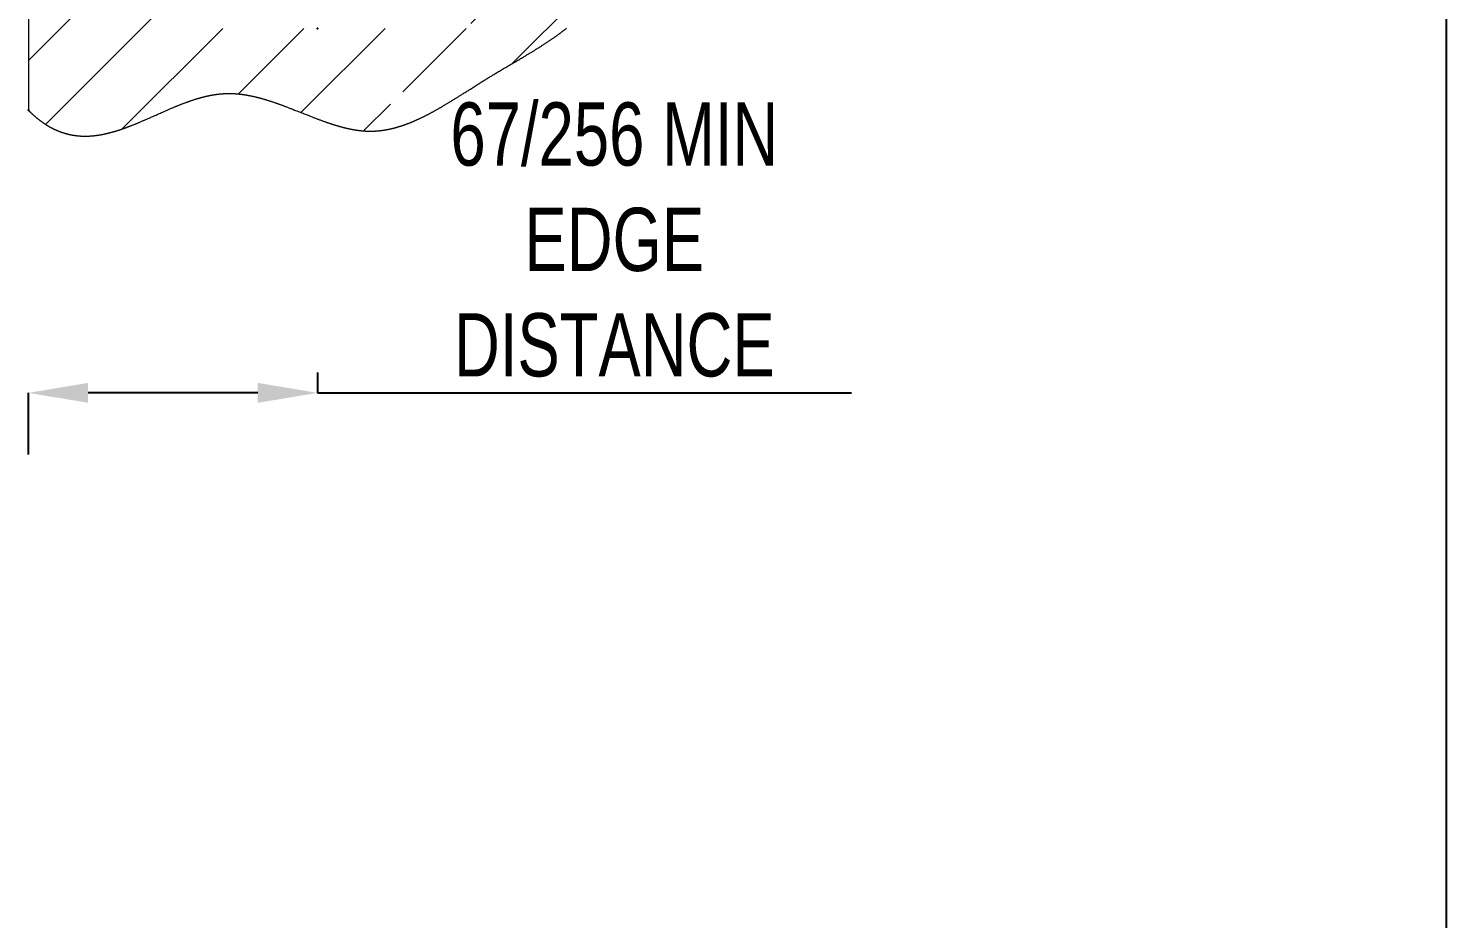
# Model space of a CAD drawing. Header units: inches. Extents: x 0.03 to 2.74, y 0.01 to 1.91.
# Drawn here: x 2.4789 to 2.7365, y 1.439 to 1.6007 of the extents above; entities that cross this region are included whole.
import ezdxf

# ---------------------------------------------------------------- set-up
doc = ezdxf.new("R2010")
doc.units = ezdxf.units.IN
doc.header["$MEASUREMENT"] = 0
doc.header["$PDSIZE"] = -1
doc.layers.add('SLD-0_0', color=7, linetype='Continuous')
doc.styles.add('SLDTEXTSTYLE0', font='TXT', dxfattribs={"width": 0.75})
doc.dimstyles.new('SLDDIMSTYLE12', dxfattribs={"dimtxt": 0.011483, "dimasz": 0.010833, "dimexe": 0, "dimexo": 0.0625, "dimgap": 0.002871, "dimtad": 1, "dimdec": 8, "dimlfac": 5, "dimrnd": 1e-09, "dimzin": 12, "dimdsep": 46, "dimlunit": 5, "dimtxsty": 'SLDTEXTSTYLE0', "dimsah": 1, "dimcen": 0.09, "dimadec": 0, "dimazin": 3, "dimtfac": 1, "dimtdec": 8, "dimtofl": 0, "dimtmove": 0, "dimatfit": 3, "dimfxl": 1, "dimfrac": 2, "dimtolj": 1, "dimtzin": 12, "dimarcsym": 0})

# ---------------------------------------------------------------- blocks, each defined once
blk = doc.blocks.new('SW_HATCH_0')
at = {"color": 0, "linetype": 'Continuous', "lineweight": 0}
for p, q in [((0.07155, 0.15797), (0.06954, 0.15998)), ((0.03922, 0.1461), (0.03344, 0.15189)), ((0.07155, 0.14324), (0.06576, 0.14903)), ((0.03922, 0.13137), (0.03344, 0.13716)), ((0.07155, 0.12851), (0.06576, 0.13429)), ((0.03922, 0.11664), (0.03344, 0.12243)), ((0.07155, 0.11378), (0.06576, 0.11956)), ((0.03922, 0.10191), (0.03344, 0.1077)), ((0.07155, 0.09904), (0.06576, 0.10483)), ((0.03922, 0.08718), (0.03344, 0.09297)), ((0.07155, 0.08431), (0.06576, 0.0901)), ((0.03922, 0.07245), (0.03344, 0.07823)), ((0.07155, 0.06958), (0.06576, 0.07537)), ((0.03922, 0.05772), (0.03344, 0.0635)), ((0.07155, 0.05485), (0.06576, 0.06064)), ((0.03922, 0.04298), (0.03344, 0.04877)), ((0.07155, 0.04012), (0.06576, 0.04591)), ((0.03922, 0.02825), (0.03344, 0.03404)), ((0.07155, 0.02539), (0.06576, 0.03117)), ((0.03922, 0.01352), (0.03344, 0.01931)), ((0.07155, 0.01066), (0.06576, 0.01644)), ((0, 0), (0.01255, 0.01255)), ((0.08038, 0.00672), (0.0862, 0.01255)), ((0.08038, -0.00801), (0.10093, 0.01255)), ((0.08038, -0.02274), (0.11567, 0.01255)), ((0, -0.01473), (0.02337, 0.00864)), ((0.08038, -0.03747), (0.12505, 0.0072)), ((0.03922, -0.00121), (0.03344, 0.00458)), ((0.07155, -0.00408), (0.06576, 0.00171)), ((0, -0.02946), (0.02461, -0.00486)), ((0.08038, -0.0522), (0.12925, -0.00333)), ((0.03922, -0.01594), (0.03344, -0.01015)), ((0.07155, -0.01881), (0.06576, -0.01302)), ((0, -0.04419), (0.02461, -0.01959)), ((0.03922, -0.03067), (0.03344, -0.02488)), ((0.07155, -0.03354), (0.06576, -0.02775)), ((0, -0.05893), (0.02461, -0.03432)), ((0.03922, -0.0454), (0.03344, -0.03962)), ((0.07155, -0.04827), (0.06576, -0.04248)), ((0.08782, -0.0595), (0.10492, -0.0424)), ((0.00314, -0.07051), (0.02461, -0.04905)), ((0.01705, -0.07134), (0.03532, -0.05307)), ((0.03814, -0.06498), (0.05005, -0.05307)), ((0.0495, -0.06835), (0.06478, -0.05307)), ((0.06801, -0.06457), (0.07951, -0.05307)), ((0.06089, -0.07169), (0.06574, -0.06684))]:
    blk.add_line(p, q, dxfattribs=at)
blk = doc.blocks.new('*D79')
at = {"color": 0, "linetype": 'ByBlock', "lineweight": -2}
for p, q in [((2.53138, 1.53821), (2.53138, 1.53452)), ((2.47888, 1.52333), (2.47888, 1.53452)), ((2.52054, 1.53452), (2.48972, 1.53452)), ((2.53138, 1.53452), (2.62839, 1.53452))]:
    blk.add_line(p, q, dxfattribs=at)
at = {"color": 0, "linetype": 'ByBlock'}
for points in [[(2.47888, 1.53452), (2.48972, 1.53633), (2.48972, 1.53272)], [(2.53138, 1.53452), (2.52054, 1.53633), (2.52054, 1.53272)]]:
    blk.add_solid(points, dxfattribs=at)
at = {"layer": 'DEFPOINTS', "color": 0, "linetype": 'ByBlock'}
for p in [(2.53138, 1.60071), (2.47888, 1.58583)]:
    blk.add_point(p, dxfattribs=at)
at = {"color": 0, "linetype": 'ByBlock', "insert": (2.5853, 1.56231), "char_height": 0.011483, "attachment_point": 5, "style": 'SLDTEXTSTYLE0'}
blk.add_mtext('67/256 MIN\\PEDGE \\PDISTANCE', dxfattribs=at)

msp = doc.modelspace()

# ---------------------------------------------------------------- linework, layer by layer
at = {"linetype": 'Continuous', "lineweight": 0, "flags": 128}
msp.add_lwpolyline([(2.47888228, 1.60959124), (2.47888228, 1.59485985), (2.47888228, 1.58584802), (2.47892646, 1.5858036), (2.47897064, 1.58575946), (2.47901481, 1.58571553), (2.479059, 1.58567187), (2.47910317, 1.58562844), (2.47914735, 1.58558524), (2.47919153, 1.58554229), (2.47923201, 1.58550311), (2.4792725, 1.58546417), (2.47931299, 1.58542543), (2.47935348, 1.58538685), (2.47939397, 1.58534853), (2.47943446, 1.58531039), (2.47947495, 1.58527243), (2.47951544, 1.58523469), (2.47955593, 1.58519714), (2.47959642, 1.58515982), (2.4796369, 1.58512266), (2.47967738, 1.5850857), (2.47971556, 1.58505106), (2.47975372, 1.58501657), (2.47979189, 1.58498228), (2.47983006, 1.58494815), (2.47986824, 1.5849142), (2.47990872, 1.58487842), (2.4799492, 1.5848428), (2.47998968, 1.58480736), (2.48003016, 1.58477213), (2.48007063, 1.58473713), (2.48011111, 1.5847023), (2.48014928, 1.58466961), (2.48018744, 1.58463713), (2.4802256, 1.58460481), (2.48026376, 1.58457267), (2.48030193, 1.5845407), (2.48034451, 1.5845052), (2.48038711, 1.58446995), (2.4804297, 1.5844349), (2.48047229, 1.58440004), (2.48051487, 1.58436541), (2.48055746, 1.58433101), (2.48060005, 1.58429679), (2.48064263, 1.58426281), (2.48068311, 1.58423069), (2.48072358, 1.58419877), (2.48076405, 1.58416704), (2.48080452, 1.58413551), (2.48084498, 1.58410415), (2.48088546, 1.58407301), (2.48093314, 1.58403651), (2.48098084, 1.58400028), (2.48102853, 1.5839643), (2.48107622, 1.58392861), (2.4811188, 1.58389693), (2.48116138, 1.5838655), (2.48120396, 1.58383426), (2.48124653, 1.58380319), (2.48128912, 1.58377237), (2.4813317, 1.58374174), (2.48137427, 1.58371128), (2.48141685, 1.58368107), (2.48145942, 1.58365103), (2.48150201, 1.5836212), (2.48154458, 1.5835916), (2.48158716, 1.58356217), (2.48162973, 1.58353296), (2.4816723, 1.58350397), (2.48171488, 1.58347513), (2.48175745, 1.58344653), (2.48180205, 1.58341675), (2.48184665, 1.58338722), (2.48189125, 1.58335789), (2.48193585, 1.58332878), (2.48198045, 1.58329991), (2.48202504, 1.58327124), (2.48206846, 1.58324352), (2.48211187, 1.58321602), (2.48215527, 1.58318874), (2.48219868, 1.58316165), (2.48224209, 1.58313476), (2.4822855, 1.58310807), (2.48232642, 1.58308311), (2.48236735, 1.5830583), (2.48240828, 1.58303369), (2.4824492, 1.58300927), (2.48249012, 1.582985), (2.4825358, 1.58295816), (2.48258147, 1.58293151), (2.48262715, 1.58290509), (2.48267282, 1.58287888), (2.48271849, 1.5828529), (2.48276417, 1.58282716), (2.48280985, 1.58280162), (2.48285552, 1.58277629), (2.48290119, 1.58275119), (2.48294686, 1.58272628), (2.48299253, 1.58270161), (2.48303821, 1.58267717), (2.48308387, 1.58265292), (2.48312955, 1.58262889), (2.48317522, 1.58260508), (2.48322088, 1.58258147), (2.48326873, 1.582557), (2.48331658, 1.58253273), (2.48336442, 1.5825087), (2.48341226, 1.58248492), (2.48346011, 1.58246135), (2.48350795, 1.58243801), (2.48355362, 1.58241598), (2.48359928, 1.58239413), (2.48364496, 1.5823725), (2.48369062, 1.58235108), (2.48373629, 1.58232984), (2.48378196, 1.58230885), (2.48382762, 1.58228802), (2.4838733, 1.58226744), (2.48392113, 1.58224607), (2.48396898, 1.58222495), (2.48401681, 1.58220403), (2.48406465, 1.58218337), (2.4841125, 1.58216291), (2.48416034, 1.58214267), (2.48420818, 1.58212268), (2.48425602, 1.58210288), (2.48430386, 1.5820833), (2.48435171, 1.58206396), (2.48439954, 1.58204485), (2.48444738, 1.58202593), (2.48449249, 1.58200828), (2.4845376, 1.58199088), (2.4845827, 1.58197362), (2.48462781, 1.58195658), (2.48467291, 1.58193974), (2.4847251, 1.58192048), (2.4847773, 1.58190148), (2.48482948, 1.58188273), (2.48488167, 1.58186423), (2.48493386, 1.581846), (2.48498605, 1.581828), (2.48503824, 1.58181028), (2.48508608, 1.58179425), (2.48513392, 1.58177843), (2.48518176, 1.58176284), (2.48522961, 1.58174741), (2.48527744, 1.58173223), (2.48532529, 1.58171725), (2.48537312, 1.58170248), (2.48542096, 1.58168791), (2.4854688, 1.58167357), (2.48551665, 1.58165941), (2.48556449, 1.58164546), (2.48561233, 1.58163172), (2.48565743, 1.58161893), (2.48570254, 1.58160634), (2.48574765, 1.58159395), (2.48579276, 1.58158173), (2.48583787, 1.58156968), (2.48588571, 1.58155709), (2.48593356, 1.58154472), (2.4859814, 1.58153252), (2.48602924, 1.58152057), (2.48607709, 1.58150879), (2.48612492, 1.5814972), (2.48617004, 1.58148645), (2.48621515, 1.58147589), (2.48626026, 1.58146552), (2.48630536, 1.5814553), (2.48635047, 1.58144528), (2.48640082, 1.58143426), (2.48645117, 1.58142348), (2.48650152, 1.58141292), (2.48655186, 1.58140255), (2.48660221, 1.58139243), (2.48665256, 1.58138251), (2.48670291, 1.58137281), (2.48675326, 1.5813633), (2.48680181, 1.58135433), (2.48685034, 1.58134555), (2.48689887, 1.58133699), (2.48694742, 1.58132863), (2.48699596, 1.58132042), (2.48704363, 1.5813126), (2.48709131, 1.58130492), (2.48713899, 1.58129744), (2.48718666, 1.58129013), (2.48724342, 1.5812817), (2.48730018, 1.58127351), (2.48735694, 1.58126559), (2.4874137, 1.58125794), (2.48747046, 1.58125051), (2.48752722, 1.58124335), (2.48758399, 1.58123643), (2.48764075, 1.58122978), (2.48769751, 1.5812234), (2.48775427, 1.58121727), (2.48781103, 1.58121135), (2.4878678, 1.58120573), (2.48792132, 1.58120062), (2.48797485, 1.58119576), (2.48802837, 1.58119109), (2.4880819, 1.58118666), (2.48813542, 1.58118243), (2.48819219, 1.58117818), (2.48824897, 1.5811742), (2.48830573, 1.58117043), (2.4883625, 1.58116691), (2.48841928, 1.58116364), (2.48847605, 1.58116061), (2.48852959, 1.58115797), (2.48858312, 1.58115552), (2.48863665, 1.58115332), (2.48869018, 1.58115129), (2.48874372, 1.58114948), (2.48879726, 1.58114787), (2.48885079, 1.58114648), (2.48890432, 1.5811453), (2.48895787, 1.58114433), (2.48901141, 1.58114354), (2.48906399, 1.58114296), (2.48911658, 1.58114259), (2.48916916, 1.58114242), (2.48922175, 1.58114244), (2.48927854, 1.58114266), (2.48933532, 1.58114313), (2.48939212, 1.58114381), (2.48944891, 1.58114472), (2.4895057, 1.58114582), (2.4895625, 1.58114716), (2.48961605, 1.58114863), (2.4896696, 1.58115029), (2.48972315, 1.58115215), (2.48977671, 1.5811542), (2.48983026, 1.58115643), (2.48988382, 1.58115885), (2.48993737, 1.58116146), (2.48999094, 1.58116427), (2.49004449, 1.58116725), (2.49009805, 1.58117043), (2.49015066, 1.58117376), (2.49020327, 1.58117723), (2.49025587, 1.58118089), (2.49030849, 1.58118471), (2.49036826, 1.5811893), (2.49042805, 1.58119409), (2.49048784, 1.58119913), (2.49054763, 1.58120436), (2.49060742, 1.58120984), (2.49066721, 1.58121556), (2.49072701, 1.58122147), (2.4907868, 1.58122761), (2.49084944, 1.58123428), (2.49091209, 1.58124117), (2.49097474, 1.58124831), (2.49103739, 1.58125569), (2.49110004, 1.58126332), (2.4911627, 1.58127114), (2.49121954, 1.58127848), (2.49127638, 1.58128598), (2.49133322, 1.58129365), (2.49139005, 1.58130155), (2.4914469, 1.58130962), (2.49150374, 1.58131788), (2.49157073, 1.58132785), (2.49163774, 1.58133807), (2.49170474, 1.58134853), (2.49177174, 1.58135926), (2.49184011, 1.58137048), (2.49190849, 1.58138192), (2.49197687, 1.58139366), (2.49204525, 1.58140563), (2.49211364, 1.58141788), (2.49218202, 1.58143035), (2.49225042, 1.58144308), (2.49231881, 1.58145606), (2.4923872, 1.58146929), (2.4924556, 1.58148275), (2.49252401, 1.58149649), (2.49259241, 1.58151045), (2.49266081, 1.58152465), (2.49272922, 1.58153907), (2.49279193, 1.58155252), (2.49285464, 1.58156616), (2.49291736, 1.58157999), (2.49298009, 1.58159402), (2.49304281, 1.58160825), (2.49310553, 1.58162267), (2.49317396, 1.58163861), (2.49324239, 1.58165479), (2.49331082, 1.58167117), (2.49337927, 1.58168779), (2.4934477, 1.58170463), (2.49351615, 1.5817217), (2.4935846, 1.58173895), (2.4936599, 1.58175819), (2.4937352, 1.5817777), (2.4938105, 1.58179747), (2.49388581, 1.58181747), (2.49396112, 1.58183773), (2.49403643, 1.58185824), (2.49411175, 1.58187902), (2.49418708, 1.58190002), (2.49426241, 1.58192126), (2.49433775, 1.58194275), (2.49441173, 1.58196406), (2.49448573, 1.58198562), (2.49455972, 1.5820074), (2.49463373, 1.5820294), (2.49470174, 1.58204984), (2.49476974, 1.58207042), (2.49483774, 1.58209119), (2.49490575, 1.58211214), (2.49497377, 1.58213329), (2.49504179, 1.5821546), (2.49512196, 1.58217995), (2.49520214, 1.58220554), (2.49528232, 1.58223138), (2.49536249, 1.58225741), (2.49544433, 1.58228428), (2.49552616, 1.58231134), (2.495608, 1.58233867), (2.49568984, 1.58236619), (2.49577169, 1.58239398), (2.49585355, 1.58242197), (2.49593541, 1.58245021), (2.49600999, 1.58247612), (2.49608459, 1.5825022), (2.49615918, 1.58252848), (2.49623379, 1.58255495), (2.4963084, 1.58258154), (2.49638301, 1.58260836), (2.49647095, 1.58264016), (2.4965589, 1.58267221), (2.49664686, 1.58270447), (2.49673483, 1.58273696), (2.49682459, 1.58277035), (2.49691436, 1.58280399), (2.49700414, 1.58283782), (2.49709393, 1.58287187), (2.49718373, 1.58290616), (2.49727354, 1.58294065), (2.49736335, 1.58297534), (2.49745317, 1.58301025), (2.497543, 1.58304537), (2.49763284, 1.58308067), (2.49772268, 1.58311616), (2.49781253, 1.58315185), (2.49790239, 1.58318774), (2.49799226, 1.58322377), (2.49809113, 1.58326363), (2.49819, 1.58330372), (2.49828889, 1.58334401), (2.49838779, 1.58338449), (2.4984867, 1.58342516), (2.4985916, 1.5834685), (2.49869653, 1.58351208), (2.49880146, 1.58355582), (2.49890641, 1.58359979), (2.49901137, 1.58364391), (2.49911634, 1.58368825), (2.49924007, 1.58374071), (2.49936383, 1.58379341), (2.49948759, 1.58384633), (2.49961137, 1.58389948), (2.4997377, 1.58395391), (2.49986404, 1.58400855), (2.49999041, 1.58406337), (2.50011679, 1.5841184), (2.5002432, 1.58417359), (2.50036962, 1.58422893), (2.50049606, 1.58428442), (2.50065701, 1.58435526), (2.50081799, 1.5844263), (2.50097901, 1.5844975), (2.50114006, 1.58456888), (2.50130114, 1.5846404), (2.50146225, 1.58471202), (2.5016234, 1.58478374), (2.50184503, 1.58488247), (2.50206672, 1.58498128), (2.50228848, 1.5850801), (2.50251031, 1.58517888), (2.50268782, 1.58525786), (2.50286537, 1.58533674), (2.50304297, 1.5854155), (2.50322061, 1.58549412), (2.50339829, 1.58557253), (2.50353793, 1.58563403), (2.5036776, 1.58569536), (2.5038173, 1.58575655), (2.50395702, 1.58581756), (2.50409677, 1.5858784), (2.50422357, 1.58593343), (2.50435039, 1.58598825), (2.50447723, 1.58604289), (2.5046041, 1.58609735), (2.50473099, 1.58615159), (2.50485564, 1.58620466), (2.50498031, 1.58625753), (2.50510501, 1.58631016), (2.50522973, 1.58636254), (2.50532953, 1.58640427), (2.50542933, 1.58644582), (2.50552916, 1.58648723), (2.505629, 1.58652845), (2.50572885, 1.58656949), (2.50582694, 1.58660962), (2.50592505, 1.58664957), (2.50602317, 1.58668934), (2.5061213, 1.58672889), (2.50622123, 1.58676898), (2.50632118, 1.58680884), (2.50642115, 1.58684849), (2.50652114, 1.58688792), (2.50662114, 1.58692713), (2.50671937, 1.58696543), (2.50681761, 1.58700349), (2.50691588, 1.58704131), (2.50701415, 1.58707888), (2.50710192, 1.58711225), (2.50718969, 1.58714542), (2.50727748, 1.58717837), (2.50736528, 1.58721112), (2.5074531, 1.58724366), (2.50754092, 1.587276), (2.50762876, 1.58730814), (2.50771662, 1.58734004), (2.50780012, 1.58737016), (2.50788362, 1.58740008), (2.50796715, 1.5874298), (2.50805069, 1.58745928), (2.50813424, 1.58748856), (2.5082178, 1.58751765), (2.5082966, 1.58754488), (2.5083754, 1.58757189), (2.50845422, 1.58759871), (2.50853305, 1.58762535), (2.50861189, 1.58765175), (2.50869075, 1.58767796), (2.5087696, 1.58770397), (2.50884848, 1.58772978), (2.50892737, 1.58775535), (2.50900627, 1.58778072), (2.50908376, 1.58780541), (2.50916127, 1.5878299), (2.50923879, 1.58785417), (2.50931632, 1.58787823), (2.50939528, 1.5879025), (2.50947424, 1.58792653), (2.50955321, 1.58795036), (2.5096322, 1.58797393), (2.5097112, 1.58799725), (2.5097888, 1.58801993), (2.50986641, 1.58804237), (2.50994403, 1.58806457), (2.51002166, 1.58808657), (2.51009098, 1.58810597), (2.51016032, 1.58812519), (2.51022966, 1.58814423), (2.51029901, 1.58816303), (2.51036837, 1.58818168), (2.51043775, 1.58820008), (2.51050712, 1.58821832), (2.51057652, 1.58823636), (2.51064707, 1.58825445), (2.51071764, 1.58827234), (2.51078822, 1.58829004), (2.51085881, 1.58830749), (2.51092941, 1.58832475), (2.51099875, 1.58834147), (2.51106811, 1.58835797), (2.51113748, 1.58837425), (2.51120685, 1.58839033), (2.51127765, 1.58840649), (2.51134846, 1.58842243), (2.51141928, 1.58843815), (2.51149012, 1.58845362), (2.51156096, 1.58846885), (2.5116318, 1.58848383), (2.51170266, 1.5884986), (2.51177353, 1.58851312), (2.51184441, 1.58852737), (2.5119153, 1.5885414), (2.5119862, 1.58855518), (2.51205711, 1.5885687), (2.51212804, 1.588582), (2.51219896, 1.588595), (2.51226399, 1.58860674), (2.51232903, 1.58861823), (2.51239407, 1.58862952), (2.51245913, 1.58864057), (2.51252419, 1.58865142), (2.51258926, 1.58866205), (2.51265138, 1.58867198), (2.51271351, 1.58868173), (2.51277565, 1.58869124), (2.5128378, 1.58870058), (2.51289995, 1.5887097), (2.51296211, 1.58871859), (2.51302428, 1.5887273), (2.51308645, 1.5887358), (2.5131516, 1.58874446), (2.51321675, 1.58875289), (2.51328192, 1.58876108), (2.51334709, 1.58876905), (2.51341228, 1.58877677), (2.51347746, 1.58878425), (2.51354267, 1.58879149), (2.51360787, 1.58879848), (2.51367309, 1.58880522), (2.51373832, 1.58881175), (2.51380355, 1.58881803), (2.5138688, 1.58882405), (2.51393032, 1.58882947), (2.51399185, 1.5888347), (2.5140534, 1.58883971), (2.51411495, 1.58884448), (2.5141765, 1.58884903), (2.51423235, 1.58885296), (2.5142882, 1.5888567), (2.51434406, 1.58886027), (2.51439992, 1.58886362), (2.5144558, 1.5888668), (2.51451068, 1.58886973), (2.51456556, 1.58887249), (2.51462046, 1.58887504), (2.51467536, 1.58887741), (2.51473139, 1.58887963), (2.51478743, 1.58888169), (2.51484346, 1.58888352), (2.51489951, 1.58888516), (2.51495557, 1.5888866), (2.51501163, 1.58888784), (2.5150677, 1.5888889), (2.51512378, 1.58888973), (2.51517986, 1.58889039), (2.51523595, 1.58889083), (2.51529205, 1.58889107), (2.51534815, 1.58889114), (2.51540426, 1.588891), (2.51546038, 1.58889068), (2.51552211, 1.58889009), (2.51558385, 1.58888926), (2.51564561, 1.58888824), (2.51570736, 1.58888696), (2.51576913, 1.58888545), (2.51583464, 1.58888359), (2.51590017, 1.58888149), (2.5159657, 1.58887914), (2.51603124, 1.58887655), (2.51609679, 1.58887369), (2.51616235, 1.58887059), (2.51622417, 1.58886743), (2.51628599, 1.58886409), (2.51634782, 1.58886047), (2.51640966, 1.58885668), (2.51647151, 1.58885265), (2.51653336, 1.58884844), (2.51659522, 1.58884397), (2.51665709, 1.58883932), (2.51671896, 1.58883446), (2.51678083, 1.58882937), (2.51684162, 1.58882417), (2.5169024, 1.58881877), (2.51696319, 1.58881317), (2.51702399, 1.58880737), (2.51709388, 1.58880048), (2.51716378, 1.58879332), (2.51723369, 1.58878591), (2.5173036, 1.58877824), (2.51737352, 1.58877032), (2.5174422, 1.58876228), (2.51751088, 1.58875399), (2.51757958, 1.58874548), (2.51764828, 1.58873673), (2.51771839, 1.58872756), (2.5177885, 1.58871813), (2.51785863, 1.58870847), (2.51792876, 1.58869857), (2.51799889, 1.58868843), (2.51806903, 1.58867802), (2.51813918, 1.58866741), (2.51820933, 1.58865655), (2.51827949, 1.58864546), (2.51834966, 1.58863411), (2.51841983, 1.58862258), (2.51849, 1.58861077), (2.51856019, 1.58859877), (2.51863038, 1.58858652), (2.51869471, 1.58857511), (2.51875906, 1.58856352), (2.51882342, 1.58855171), (2.51888777, 1.58853976), (2.51895214, 1.58852759), (2.5190165, 1.58851524), (2.51908673, 1.58850158), (2.51915695, 1.58848769), (2.51922718, 1.58847359), (2.51929741, 1.58845929), (2.51936765, 1.58844477), (2.51943789, 1.58843005), (2.51950814, 1.58841512), (2.51958542, 1.58839847), (2.5196627, 1.58838156), (2.51973999, 1.58836442), (2.51981728, 1.58834704), (2.51989457, 1.58832942), (2.51997187, 1.58831155), (2.52004918, 1.58829346), (2.52012649, 1.58827515), (2.5202038, 1.5882566), (2.52028112, 1.58823783), (2.52035706, 1.58821915), (2.52043299, 1.58820028), (2.52050894, 1.58818119), (2.52058489, 1.58816188), (2.52066691, 1.58814081), (2.52074893, 1.58811949), (2.52083096, 1.58809791), (2.52091299, 1.58807613), (2.52099502, 1.5880541), (2.52107706, 1.58803183), (2.5211544, 1.58801067), (2.52123175, 1.58798925), (2.52130911, 1.58796767), (2.52138646, 1.58794586), (2.52146382, 1.58792389), (2.52154118, 1.58790172), (2.52161854, 1.58787935), (2.5216959, 1.58785679), (2.52177326, 1.58783406), (2.52185063, 1.58781113), (2.52192661, 1.58778844), (2.52200259, 1.58776556), (2.52207857, 1.58774254), (2.52215456, 1.58771934), (2.5222409, 1.58769277), (2.52232725, 1.587666), (2.5224136, 1.58763902), (2.52249994, 1.58761181), (2.52258629, 1.58758441), (2.52267264, 1.58755681), (2.52275898, 1.58752904), (2.52284533, 1.58750105), (2.52293578, 1.58747153), (2.52302623, 1.58744178), (2.52311669, 1.58741186), (2.52320713, 1.58738172), (2.52329758, 1.58735138), (2.52338802, 1.58732088), (2.52348648, 1.58728744), (2.52358492, 1.58725378), (2.52368337, 1.5872199), (2.52378181, 1.58718585), (2.52388024, 1.58715153), (2.52397691, 1.58711767), (2.52407359, 1.58708362), (2.52417025, 1.58704938), (2.52426691, 1.58701493), (2.52438197, 1.58697374), (2.52449703, 1.58693229), (2.52461208, 1.58689059), (2.52472712, 1.58684866), (2.52484215, 1.5868065), (2.52495717, 1.58676414), (2.52507218, 1.58672158), (2.52518718, 1.5866788), (2.52530217, 1.58663585), (2.52541715, 1.58659271), (2.52553211, 1.58654937), (2.52564707, 1.58650586), (2.52578254, 1.58645438), (2.52591798, 1.58640268), (2.52605341, 1.58635076), (2.52618882, 1.58629867), (2.52632667, 1.58624543), (2.52646449, 1.58619202), (2.5266023, 1.58613846), (2.52674008, 1.58608471), (2.52687784, 1.58603084), (2.52705819, 1.58596012), (2.52723851, 1.58588918), (2.52741878, 1.5858181), (2.52766013, 1.58572267), (2.52790139, 1.58562709), (2.52814255, 1.58553137), (2.52838362, 1.58543564), (2.52857347, 1.58536021), (2.52876326, 1.58528485), (2.52895297, 1.58520954), (2.52914262, 1.58513437), (2.5293322, 1.58505933), (2.52952169, 1.58498448), (2.52967053, 1.58492579), (2.52981932, 1.58486727), (2.52996807, 1.5848089), (2.53011676, 1.58475072), (2.5302654, 1.58469271), (2.53041399, 1.58463493), (2.53054132, 1.58458557), (2.5306686, 1.58453639), (2.53079584, 1.58448741), (2.53092304, 1.58443859), (2.53105019, 1.58439), (2.53117732, 1.58434162), (2.53130439, 1.58429347), (2.53142084, 1.58424952), (2.53153725, 1.58420579), (2.53165362, 1.58416228), (2.53176996, 1.58411898), (2.53188625, 1.58407589), (2.53200251, 1.58403304), (2.53210192, 1.58399662), (2.53220129, 1.58396034), (2.53230063, 1.58392429), (2.53239995, 1.5838884), (2.53249923, 1.58385271), (2.53259671, 1.58381783), (2.53269417, 1.5837832), (2.53279159, 1.58374875), (2.53288899, 1.58371451), (2.53298833, 1.58367977), (2.53308765, 1.58364528), (2.53318694, 1.58361103), (2.5332862, 1.58357701), (2.53338541, 1.5835432), (2.5334846, 1.58350966), (2.53358376, 1.5834764), (2.53367049, 1.58344745), (2.5337572, 1.58341873), (2.53384388, 1.58339023), (2.53393054, 1.5833619), (2.53401717, 1.58333381), (2.53410377, 1.5833059), (2.53419035, 1.58327823), (2.53427689, 1.58325078), (2.53435459, 1.58322631), (2.53443225, 1.58320201), (2.5345099, 1.58317791), (2.53458753, 1.583154), (2.53466513, 1.58313027), (2.53474272, 1.5831067), (2.53482028, 1.58308336), (2.53490233, 1.58305887), (2.53498436, 1.58303459), (2.53506636, 1.58301054), (2.53514834, 1.58298671), (2.53523029, 1.58296312), (2.53531221, 1.58293975), (2.53538943, 1.58291792), (2.53546662, 1.58289634), (2.53554379, 1.58287495), (2.53562093, 1.58285375), (2.53569806, 1.58283281), (2.53577515, 1.58281208), (2.53585223, 1.58279157), (2.53592927, 1.58277128), (2.53600629, 1.58275121), (2.53608329, 1.58273139), (2.53615888, 1.58271213), (2.53623446, 1.58269311), (2.53631, 1.58267431), (2.53638553, 1.58265576), (2.5364624, 1.58263708), (2.53653924, 1.58261865), (2.53661606, 1.58260049), (2.53669285, 1.58258255), (2.53676962, 1.58256487), (2.53684499, 1.58254776), (2.53692033, 1.5825309), (2.53699565, 1.58251427), (2.53707094, 1.58249792), (2.53713814, 1.5824835), (2.53720532, 1.5824693), (2.53727248, 1.58245531), (2.53733962, 1.58244153), (2.53740674, 1.58242794), (2.53747384, 1.58241457), (2.53754091, 1.58240142), (2.53760796, 1.58238846), (2.53767167, 1.58237636), (2.53773535, 1.58236446), (2.53779901, 1.58235275), (2.53786265, 1.58234121), (2.53792628, 1.58232989), (2.53798988, 1.58231879), (2.53804983, 1.58230848), (2.53810976, 1.58229838), (2.53816967, 1.58228841), (2.53822957, 1.58227868), (2.53828944, 1.5822691), (2.5383493, 1.58225971), (2.53840915, 1.58225052), (2.53846897, 1.5822415), (2.53852877, 1.58223268), (2.53858856, 1.58222405), (2.53864726, 1.58221574), (2.53870594, 1.58220762), (2.5387646, 1.5821997), (2.53882325, 1.58219195), (2.53888294, 1.58218428), (2.53894262, 1.58217677), (2.53900227, 1.58216949), (2.53906191, 1.58216238), (2.53912153, 1.58215548), (2.53918007, 1.58214891), (2.53923858, 1.58214253), (2.53929708, 1.58213634), (2.53935556, 1.58213033), (2.53941521, 1.58212444), (2.53947484, 1.58211872), (2.53953446, 1.58211322), (2.53959405, 1.58210791), (2.53965363, 1.58210285), (2.53971318, 1.58209799), (2.53977272, 1.58209335), (2.5398346, 1.58208873), (2.53989646, 1.58208435), (2.5399583, 1.58208019), (2.54002012, 1.58207628), (2.54008191, 1.58207262), (2.54014258, 1.58206922), (2.54020324, 1.58206607), (2.54026386, 1.58206316), (2.54032447, 1.58206049), (2.54038629, 1.58205797), (2.54044809, 1.5820557), (2.54050986, 1.58205372), (2.54057162, 1.58205196), (2.54063335, 1.58205042), (2.54069506, 1.58204918), (2.54075674, 1.58204817), (2.5408184, 1.58204739), (2.54088005, 1.5820469), (2.54094166, 1.58204661), (2.54100326, 1.58204661), (2.54106483, 1.58204683), (2.54112638, 1.58204732), (2.54118791, 1.58204805), (2.54124429, 1.58204893), (2.54130066, 1.58205001), (2.541357, 1.5820513), (2.54141333, 1.58205277), (2.54146964, 1.58205448), (2.54152594, 1.58205639), (2.54158732, 1.58205866), (2.54164869, 1.5820612), (2.54171004, 1.58206399), (2.54177137, 1.58206699), (2.54183268, 1.58207025), (2.54189396, 1.58207374), (2.54195523, 1.58207746), (2.54201137, 1.58208107), (2.5420675, 1.58208489), (2.54212361, 1.5820889), (2.5421797, 1.58209313), (2.54223578, 1.58209753), (2.54229184, 1.58210212), (2.54234789, 1.58210691), (2.54240391, 1.5821119), (2.54245993, 1.58211706), (2.54251592, 1.58212243), (2.5425719, 1.58212798), (2.54262787, 1.58213373), (2.54268062, 1.58213933), (2.54273336, 1.58214509), (2.54278608, 1.58215103), (2.5428388, 1.58215712), (2.5428915, 1.58216338), (2.54295031, 1.58217059), (2.54300911, 1.58217797), (2.54306789, 1.58218557), (2.54312665, 1.5821934), (2.5431854, 1.58220139), (2.54324413, 1.58220963), (2.54330284, 1.58221804), (2.54336741, 1.58222754), (2.54343196, 1.58223727), (2.5434965, 1.58224725), (2.54356101, 1.58225749), (2.5436255, 1.58226797), (2.54368998, 1.58227866), (2.54375444, 1.58228961), (2.54381887, 1.5823008), (2.54388329, 1.58231222), (2.5439477, 1.58232388), (2.54401093, 1.58233554), (2.54407415, 1.58234747), (2.54413736, 1.58235959), (2.54420054, 1.58237194), (2.54426487, 1.58238474), (2.54432917, 1.5823978), (2.54439346, 1.58241107), (2.54445772, 1.58242456), (2.54452198, 1.5824383), (2.54458507, 1.58245199), (2.54464814, 1.58246592), (2.5447112, 1.58248005), (2.54477425, 1.58249443), (2.54483856, 1.58250929), (2.54490286, 1.58252437), (2.54496715, 1.5825397), (2.54503142, 1.58255524), (2.54509567, 1.58257098), (2.54515992, 1.58258697), (2.54522414, 1.58260318), (2.54528822, 1.58261956), (2.54535227, 1.58263615), (2.54541632, 1.58265295), (2.54548035, 1.58266998), (2.54554437, 1.58268722), (2.54560723, 1.58270435), (2.54567008, 1.58272171), (2.54573291, 1.58273926), (2.54579573, 1.58275698), (2.54585982, 1.58277531), (2.5459239, 1.58279382), (2.54598797, 1.58281257), (2.54605203, 1.58283149), (2.54611607, 1.58285063), (2.5461801, 1.58286999), (2.54624412, 1.58288954), (2.54630813, 1.58290929), (2.54637212, 1.58292924), (2.54643611, 1.58294938), (2.54650008, 1.58296974), (2.54656404, 1.5829903), (2.54662799, 1.58301108), (2.54669193, 1.583032), (2.54676226, 1.58305527), (2.54683257, 1.58307879), (2.54690287, 1.58310252), (2.54697315, 1.5831265), (2.54704342, 1.5831507), (2.54710716, 1.5831729), (2.54717089, 1.58319524), (2.5472346, 1.58321778), (2.54729831, 1.58324049), (2.54736201, 1.58326341), (2.54742456, 1.5832861), (2.54748711, 1.58330895), (2.54754965, 1.58333198), (2.54761217, 1.5833552), (2.5476866, 1.58338307), (2.54776102, 1.58341118), (2.54783543, 1.58343953), (2.54790983, 1.58346813), (2.54798421, 1.58349698), (2.54805859, 1.58352607), (2.54813296, 1.58355538), (2.54820732, 1.58358493), (2.54828167, 1.58361475), (2.54835601, 1.58364477), (2.54843034, 1.58367503), (2.54850467, 1.58370554), (2.54857474, 1.5837345), (2.5486448, 1.58376366), (2.54871486, 1.58379305), (2.54878491, 1.58382262), (2.54885495, 1.5838524), (2.54892924, 1.5838842), (2.54900351, 1.5839162), (2.54907778, 1.58394844), (2.54915205, 1.5839809), (2.54922631, 1.58401358), (2.54930056, 1.58404646), (2.54937057, 1.58407765), (2.54944057, 1.58410906), (2.54951057, 1.58414064), (2.54958056, 1.58417239), (2.54965055, 1.58420437), (2.54972866, 1.58424023), (2.54980677, 1.58427636), (2.54988487, 1.58431268), (2.54996297, 1.58434925), (2.55004107, 1.58438604), (2.55011916, 1.58442305), (2.55019725, 1.58446025), (2.55027534, 1.5844977), (2.55035629, 1.58453674), (2.55043724, 1.58457602), (2.55051819, 1.58461549), (2.55059914, 1.58465524), (2.55068009, 1.58469518), (2.55076104, 1.58473537), (2.55084198, 1.58477575), (2.55091618, 1.58481295), (2.55099039, 1.58485035), (2.55106459, 1.58488792), (2.5511388, 1.58492569), (2.55121301, 1.58496363), (2.55128721, 1.58500174), (2.55137627, 1.58504769), (2.55146532, 1.58509392), (2.55155438, 1.58514036), (2.55164345, 1.58518707), (2.55173252, 1.585234), (2.55182, 1.58528033), (2.55190749, 1.58532689), (2.55199498, 1.58537368), (2.55208248, 1.58542069), (2.55217158, 1.58546877), (2.55226069, 1.58551709), (2.5523498, 1.58556559), (2.55243892, 1.58561438), (2.55252805, 1.58566334), (2.5526156, 1.58571164), (2.55270316, 1.58576017), (2.55279072, 1.58580886), (2.5528783, 1.58585777), (2.55296767, 1.58590788), (2.55305706, 1.58595819), (2.55314646, 1.58600871), (2.55323587, 1.58605944), (2.55332529, 1.58611033), (2.55341473, 1.58616144), (2.55350418, 1.58621272), (2.55359345, 1.58626411), (2.55368273, 1.58631563), (2.55377203, 1.58636736), (2.55386135, 1.58641928), (2.55395068, 1.58647137), (2.55403843, 1.58652268), (2.55412619, 1.58657416), (2.55421398, 1.58662583), (2.55430178, 1.58667763), (2.55440633, 1.58673952), (2.5545109, 1.58680161), (2.5546155, 1.58686394), (2.55472013, 1.58692645), (2.55482478, 1.58698919), (2.55492947, 1.58705214), (2.55503418, 1.58711525), (2.55513892, 1.58717861), (2.5552437, 1.58724212), (2.5553485, 1.58730582), (2.55545334, 1.58736969), (2.55555821, 1.58743376), (2.55568185, 1.58750949), (2.55580554, 1.58758546), (2.55592928, 1.58766163), (2.55605306, 1.58773804), (2.55616744, 1.58780881), (2.55628186, 1.58787974), (2.55639632, 1.58795085), (2.55651084, 1.58802213), (2.5566254, 1.58809356), (2.55673796, 1.58816386), (2.55685057, 1.58823431), (2.55696323, 1.5883049), (2.55707593, 1.58837564), (2.55721017, 1.58846), (2.55734449, 1.58854455), (2.55747888, 1.58862927), (2.55761334, 1.58871414), (2.55774788, 1.58879916), (2.5578825, 1.58888433), (2.55804416, 1.5889867), (2.55820593, 1.58908922), (2.55836782, 1.58919193), (2.55852983, 1.58929479), (2.55869197, 1.58939775), (2.55885134, 1.58949902), (2.55901084, 1.58960037), (2.55917047, 1.58970181), (2.55933022, 1.58980333), (2.55951193, 1.58991875), (2.55969381, 1.59003423), (2.55987587, 1.59014973), (2.56005812, 1.59026525), (2.56024055, 1.59038077), (2.56042318, 1.59049625), (2.560606, 1.59061167), (2.56078901, 1.59072702), (2.56095353, 1.59083054), (2.56111821, 1.59093397), (2.56128305, 1.59103727), (2.56144807, 1.5911405), (2.56161326, 1.59124358), (2.56177863, 1.59134649), (2.56194417, 1.59144925), (2.56208196, 1.59153456), (2.56221988, 1.59161972), (2.56235793, 1.59170479), (2.5624961, 1.59178966), (2.56263441, 1.59187441), (2.56277285, 1.59195899), (2.5629035, 1.59203855), (2.56303425, 1.59211799), (2.56316512, 1.59219729), (2.56329608, 1.59227644), (2.56342713, 1.59235549), (2.56359442, 1.59245608), (2.56376184, 1.5925565), (2.56392937, 1.59265669), (2.56409702, 1.59275672), (2.56426475, 1.59285655), (2.56443257, 1.59295623), (2.56460046, 1.59305575), (2.5647964, 1.59317164), (2.5649924, 1.59328733), (2.56518844, 1.59340288), (2.5653845, 1.5935182), (2.56558056, 1.59363341), (2.56577661, 1.59374844), (2.56600762, 1.59388387), (2.56623854, 1.59401914), (2.56646936, 1.59415424), (2.56670003, 1.59428925), (2.56688035, 1.5943948), (2.56706055, 1.59450027), (2.56724061, 1.59460573), (2.56742052, 1.59471115), (2.56760026, 1.59481653), (2.56777982, 1.59492194), (2.56795918, 1.59502734), (2.56812342, 1.59512397), (2.56828746, 1.59522062), (2.56845129, 1.59531727), (2.56861492, 1.59541397), (2.56877832, 1.59551072), (2.56894149, 1.59560752), (2.56908115, 1.59569053), (2.56922062, 1.59577357), (2.5693599, 1.59585668), (2.56949897, 1.59593986), (2.56963783, 1.5960231), (2.56977647, 1.5961064), (2.56991489, 1.59618976), (2.57004156, 1.59626627), (2.57016804, 1.59634283), (2.57029431, 1.59641943), (2.57042037, 1.59649614), (2.57054621, 1.59657294), (2.57067182, 1.59664982), (2.57077908, 1.59671562), (2.57088616, 1.5967815), (2.57099307, 1.59684745), (2.5710998, 1.59691347), (2.57120635, 1.59697957), (2.57131082, 1.59704457), (2.5714151, 1.59710961), (2.5715192, 1.59717478), (2.57162311, 1.59724), (2.57172894, 1.59730663), (2.57183458, 1.59737337), (2.57194, 1.59744017), (2.57204521, 1.5975071), (2.57215021, 1.5975741), (2.57225499, 1.5976412), (2.57235956, 1.5977084), (2.57245086, 1.59776731), (2.572542, 1.59782627), (2.57263295, 1.59788533), (2.57272373, 1.59794446), (2.57281433, 1.59800366), (2.57290474, 1.59806299), (2.57299497, 1.59812236), (2.57308501, 1.59818186), (2.57317913, 1.59824429), (2.57327304, 1.59830679), (2.57336673, 1.59836942), (2.57346021, 1.59843214), (2.57355347, 1.59849499), (2.5736465, 1.59855793), (2.57373567, 1.5986185), (2.57382463, 1.5986792), (2.57391338, 1.59873999), (2.57400191, 1.59880088), (2.57409022, 1.59886189), (2.57417674, 1.59892193), (2.57426305, 1.59898206), (2.57434914, 1.59904232), (2.57443501, 1.59910267), (2.57451149, 1.59915664), (2.5745878, 1.59921074), (2.57466392, 1.59926491), (2.57473987, 1.59931917), (2.57481563, 1.59937353), (2.5748912, 1.599428), (2.57496659, 1.59948256), (2.57504179, 1.59953719), (2.5751168, 1.59959194), (2.57519162, 1.5996468), (2.57526625, 1.59970177), (2.57534068, 1.59975682), (2.57541492, 1.59981199), (2.57548896, 1.59986726), (2.5755628, 1.59992262), (2.57563644, 1.59997811), (2.57570239, 1.60002803), (2.57576818, 1.60007802), (2.5758338, 1.6001281), (2.57589925, 1.60017829), (2.57596454, 1.60022857), (2.57602966, 1.60027892), (2.5760946, 1.60032938), (2.57615924, 1.6003798), (2.5762237, 1.60043033), (2.57628799, 1.60048093), (2.57635211, 1.60053167), (2.57641604, 1.60058247), (2.57647867, 1.60063248), (2.57654112, 1.60068254), (2.57660341, 1.60073275)], dxfattribs=at)
at = {"layer": 'SLD-0_0'}
msp.add_line((2.73645497, 0.01017577), (2.73645497, 1.9065359), dxfattribs=at)
for p in [(2.53137572, 1.60071388), (2.47888228, 1.5858331)]:
    msp.add_point(p, dxfattribs=at)

# ---------------------------------------------------------------- block references
at = {"linetype": 'Continuous', "lineweight": 0}
msp.add_blockref('SW_HATCH_0', (2.47888228, 1.65378542), dxfattribs=at)

# ---------------------------------------------------------------- dimensions: what is measured, and where the dimension line sits
at = {"layer": 'SLD-0_0'}
dim = msp.add_linear_dim(base=(2.47888228, 1.534524095), p1=(2.531375718, 1.600713878), p2=(2.47888228, 1.585833098), text='<> MIN\\PEDGE \\PDISTANCE', dimstyle='SLDDIMSTYLE12', dxfattribs=at)
dim.commit()
dim.dimension.update_dxf_attribs({"geometry": '*D79', "text_midpoint": (2.585298782, 1.562312809)})

doc.saveas('drawing.dxf')
